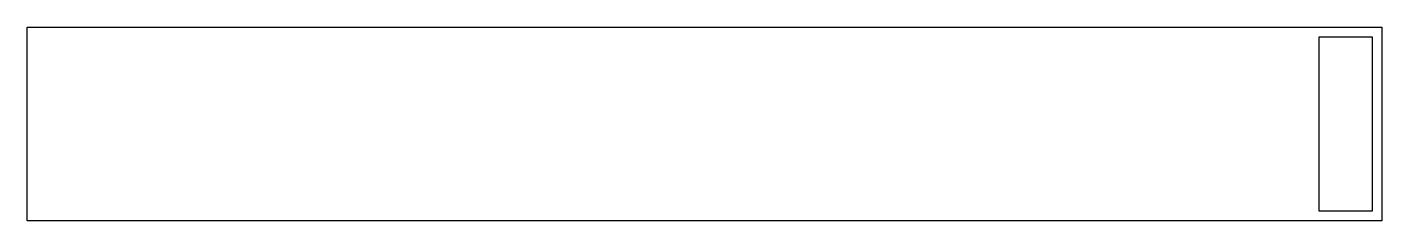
# Model space of a CAD drawing. Header units: millimetres. Extents: x 0 to 280, y 0 to 40.
import ezdxf

# ---------------------------------------------------------------- set-up
doc = ezdxf.new("R2010")
doc.units = ezdxf.units.MM
doc.layers.add('CUT', color=1, linetype='CONTINUOUS')
doc.layers.add('GLUE', color=2, linetype='CONTINUOUS')

msp = doc.modelspace()

# ---------------------------------------------------------------- linework, layer by layer
at = {"layer": 'CUT'}
for p, q in [((0, 40), (280, 40)), ((0, 0), (0, 40)), ((280, 40), (280, 0)), ((280, 0), (0, 0))]:
    msp.add_line(p, q, dxfattribs=at)
at = {"layer": 'GLUE'}
for p, q in [((267, 38), (278, 38)), ((267, 2), (267, 38)), ((278, 38), (278, 2)), ((278, 2), (267, 2))]:
    msp.add_line(p, q, dxfattribs=at)

doc.saveas('drawing.dxf')
